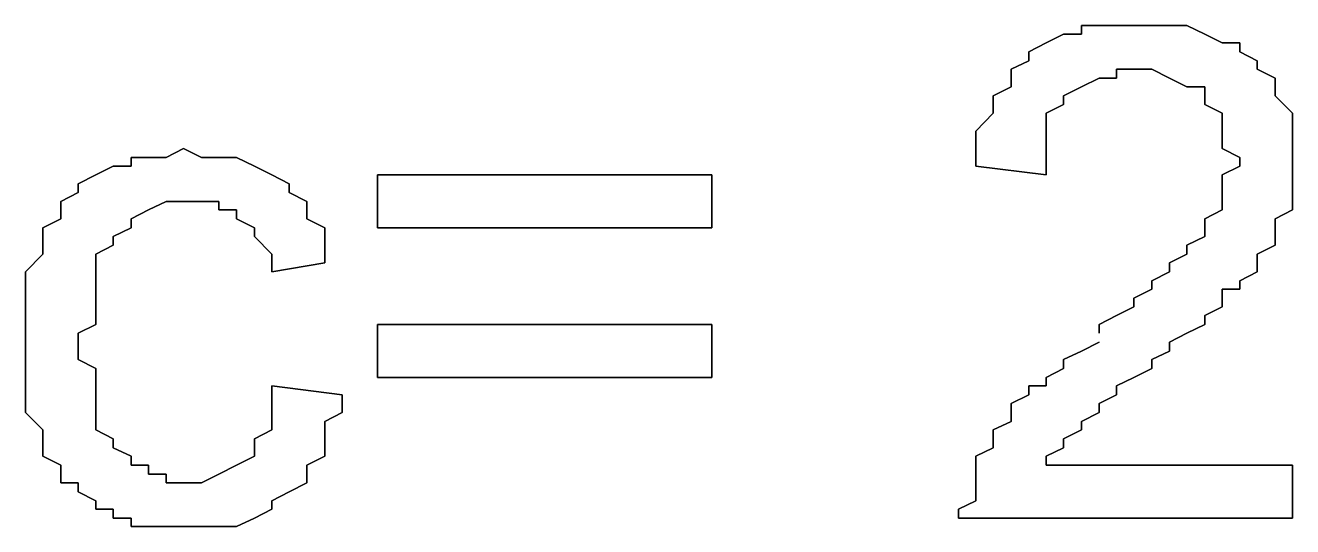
# Model space of a CAD drawing. Header units: metres. Extents: x 2.9 to 42.8, y 1.7 to 28.7.
# Drawn here: x 38.6715 to 38.9255, y 23.0135 to 23.114 of the extents above; entities that cross this region are included whole.
import ezdxf

# ---------------------------------------------------------------- set-up
doc = ezdxf.new("R2010")
doc.units = ezdxf.units.M
doc.layers.add('GRIS', color=8, linetype='Continuous')

msp = doc.modelspace()

# ---------------------------------------------------------------- linework, layer by layer
at = {"layer": 'GRIS', "lineweight": -3}
for points in [[(38.8867, 23.114), (38.8832, 23.114), (38.8867, 23.114)], [(38.8832, 23.114), (38.8832, 23.1122), (38.8832, 23.114)], [(38.8902, 23.114), (38.8867, 23.114), (38.8902, 23.114)], [(38.8937, 23.114), (38.8902, 23.114), (38.8937, 23.114)], [(38.8973, 23.114), (38.8937, 23.114), (38.8973, 23.114)], [(38.9008, 23.114), (38.8973, 23.114), (38.9008, 23.114)], [(38.9043, 23.114), (38.9008, 23.114), (38.9043, 23.114)], [(38.9079, 23.1122), (38.9043, 23.114), (38.9079, 23.1122)], [(38.8796, 23.1122), (38.8761, 23.1105), (38.8796, 23.1122)], [(38.8832, 23.1122), (38.8796, 23.1122), (38.8832, 23.1122)], [(38.9114, 23.1105), (38.9079, 23.1122), (38.9114, 23.1105)], [(38.8761, 23.1105), (38.8726, 23.1087), (38.8761, 23.1105)], [(38.9149, 23.1105), (38.9114, 23.1105), (38.9149, 23.1105)], [(38.9149, 23.1087), (38.9149, 23.1105), (38.9149, 23.1087)], [(38.8726, 23.1069), (38.8691, 23.1052), (38.8726, 23.1069)], [(38.8726, 23.1087), (38.8726, 23.1069), (38.8726, 23.1087)], [(38.9184, 23.1069), (38.9149, 23.1087), (38.9184, 23.1069)], [(38.9184, 23.1052), (38.9184, 23.1069), (38.9184, 23.1052)], [(38.8691, 23.1052), (38.8691, 23.1034), (38.8691, 23.1052)], [(38.8902, 23.1034), (38.8902, 23.1052), (38.8902, 23.1034)], [(38.8902, 23.1052), (38.8937, 23.1052), (38.8902, 23.1052)], [(38.8937, 23.1052), (38.8973, 23.1052), (38.8937, 23.1052)], [(38.8973, 23.1052), (38.9008, 23.1034), (38.8973, 23.1052)], [(38.922, 23.1034), (38.9184, 23.1052), (38.922, 23.1034)], [(38.8691, 23.1017), (38.8655, 23.0999), (38.8691, 23.1017)], [(38.8691, 23.1034), (38.8691, 23.1017), (38.8691, 23.1034)], [(38.8796, 23.0999), (38.8832, 23.1017), (38.8796, 23.0999)], [(38.8832, 23.1017), (38.8867, 23.1034), (38.8832, 23.1017)], [(38.8867, 23.1034), (38.8902, 23.1034), (38.8867, 23.1034)], [(38.9008, 23.1034), (38.9043, 23.1017), (38.9008, 23.1034)], [(38.9043, 23.1017), (38.9079, 23.1017), (38.9043, 23.1017)], [(38.9079, 23.1017), (38.9079, 23.0999), (38.9079, 23.1017)], [(38.922, 23.1017), (38.922, 23.1034), (38.922, 23.1017)], [(38.922, 23.0999), (38.922, 23.1017), (38.922, 23.0999)], [(38.8655, 23.0999), (38.8655, 23.0981), (38.8655, 23.0999)], [(38.8796, 23.0981), (38.8796, 23.0999), (38.8796, 23.0981)], [(38.9079, 23.0999), (38.9079, 23.0981), (38.9079, 23.0999)], [(38.9255, 23.0964), (38.922, 23.0999), (38.9255, 23.0964)], [(38.8655, 23.0964), (38.862, 23.0928), (38.8655, 23.0964)], [(38.8655, 23.0981), (38.8655, 23.0964), (38.8655, 23.0981)], [(38.8761, 23.0964), (38.8796, 23.0981), (38.8761, 23.0964)], [(38.8761, 23.0946), (38.8761, 23.0964), (38.8761, 23.0946)], [(38.9079, 23.0981), (38.9114, 23.0964), (38.9079, 23.0981)], [(38.9114, 23.0964), (38.9114, 23.0946), (38.9114, 23.0964)], [(38.9255, 23.0946), (38.9255, 23.0964), (38.9255, 23.0946)], [(38.8761, 23.0911), (38.8761, 23.0946), (38.8761, 23.0911)], [(38.9114, 23.0946), (38.9114, 23.0928), (38.9114, 23.0946)], [(38.9255, 23.0928), (38.9255, 23.0946), (38.9255, 23.0928)], [(38.862, 23.0928), (38.862, 23.0911), (38.862, 23.0928)], [(38.9114, 23.0928), (38.9114, 23.0893), (38.9114, 23.0928)], [(38.9255, 23.0911), (38.9255, 23.0928), (38.9255, 23.0911)], [(38.7032, 23.0893), (38.6997, 23.0875), (38.7032, 23.0893)], [(38.7068, 23.0875), (38.7032, 23.0893), (38.7068, 23.0875)], [(38.862, 23.0911), (38.862, 23.0893), (38.862, 23.0911)], [(38.862, 23.0893), (38.862, 23.0858), (38.862, 23.0893)], [(38.8761, 23.0893), (38.8761, 23.0911), (38.8761, 23.0893)], [(38.8761, 23.0875), (38.8761, 23.0893), (38.8761, 23.0875)], [(38.9114, 23.0893), (38.9149, 23.0875), (38.9114, 23.0893)], [(38.9255, 23.0875), (38.9255, 23.0911), (38.9255, 23.0875)], [(38.6962, 23.0875), (38.6927, 23.0875), (38.6962, 23.0875)], [(38.6927, 23.0875), (38.6927, 23.0858), (38.6927, 23.0875)], [(38.6997, 23.0875), (38.6962, 23.0875), (38.6997, 23.0875)], [(38.7103, 23.0875), (38.7068, 23.0875), (38.7103, 23.0875)], [(38.7138, 23.0875), (38.7103, 23.0875), (38.7138, 23.0875)], [(38.7174, 23.0858), (38.7138, 23.0875), (38.7174, 23.0858)], [(38.8761, 23.084), (38.8761, 23.0875), (38.8761, 23.084)], [(38.9149, 23.0875), (38.9149, 23.0858), (38.9149, 23.0875)], [(38.9255, 23.084), (38.9255, 23.0875), (38.9255, 23.084)], [(38.6856, 23.084), (38.6821, 23.0822), (38.6856, 23.084)], [(38.6891, 23.0858), (38.6856, 23.084), (38.6891, 23.0858)], [(38.6927, 23.0858), (38.6891, 23.0858), (38.6927, 23.0858)], [(38.7209, 23.084), (38.7174, 23.0858), (38.7209, 23.084)], [(38.7244, 23.0822), (38.7209, 23.084), (38.7244, 23.0822)], [(38.8091, 23.084), (38.7421, 23.084), (38.8091, 23.084)], [(38.7421, 23.084), (38.7421, 23.0734), (38.7421, 23.084)], [(38.8091, 23.0734), (38.8091, 23.084), (38.8091, 23.0734)], [(38.862, 23.0858), (38.8761, 23.084), (38.862, 23.0858)], [(38.9149, 23.0858), (38.9114, 23.084), (38.9149, 23.0858)], [(38.9114, 23.084), (38.9114, 23.0822), (38.9114, 23.084)], [(38.9255, 23.0822), (38.9255, 23.084), (38.9255, 23.0822)], [(38.6821, 23.0822), (38.6821, 23.0805), (38.6821, 23.0822)], [(38.7244, 23.0805), (38.7244, 23.0822), (38.7244, 23.0805)], [(38.9114, 23.0822), (38.9114, 23.0787), (38.9114, 23.0822)], [(38.9255, 23.0805), (38.9255, 23.0822), (38.9255, 23.0805)], [(38.6821, 23.0805), (38.6786, 23.0787), (38.6821, 23.0805)], [(38.6786, 23.0787), (38.6786, 23.077), (38.6786, 23.0787)], [(38.6962, 23.077), (38.6997, 23.0787), (38.6962, 23.077)], [(38.6997, 23.0787), (38.7032, 23.0787), (38.6997, 23.0787)], [(38.7032, 23.0787), (38.7068, 23.0787), (38.7032, 23.0787)], [(38.7068, 23.0787), (38.7103, 23.0787), (38.7068, 23.0787)], [(38.7103, 23.0787), (38.7103, 23.077), (38.7103, 23.0787)], [(38.7279, 23.0787), (38.7244, 23.0805), (38.7279, 23.0787)], [(38.7279, 23.077), (38.7279, 23.0787), (38.7279, 23.077)], [(38.9114, 23.0787), (38.9114, 23.077), (38.9114, 23.0787)], [(38.9255, 23.077), (38.9255, 23.0805), (38.9255, 23.077)], [(38.6786, 23.077), (38.6786, 23.0752), (38.6786, 23.077)], [(38.6927, 23.0752), (38.6962, 23.077), (38.6927, 23.0752)], [(38.7103, 23.077), (38.7138, 23.077), (38.7103, 23.077)], [(38.7138, 23.077), (38.7138, 23.0752), (38.7138, 23.077)], [(38.7279, 23.0752), (38.7279, 23.077), (38.7279, 23.0752)], [(38.9114, 23.077), (38.9079, 23.0752), (38.9114, 23.077)], [(38.922, 23.0752), (38.9255, 23.077), (38.922, 23.0752)], [(38.6786, 23.0752), (38.675, 23.0734), (38.6786, 23.0752)], [(38.675, 23.0734), (38.675, 23.0717), (38.675, 23.0734)], [(38.6891, 23.0717), (38.6927, 23.0734), (38.6891, 23.0717)], [(38.6927, 23.0734), (38.6927, 23.0752), (38.6927, 23.0734)], [(38.7138, 23.0752), (38.7174, 23.0734), (38.7138, 23.0752)], [(38.7174, 23.0734), (38.7174, 23.0717), (38.7174, 23.0734)], [(38.7315, 23.0734), (38.7279, 23.0752), (38.7315, 23.0734)], [(38.7315, 23.0717), (38.7315, 23.0734), (38.7315, 23.0717)], [(38.7421, 23.0734), (38.8091, 23.0734), (38.7421, 23.0734)], [(38.9079, 23.0752), (38.9079, 23.0734), (38.9079, 23.0752)], [(38.9079, 23.0734), (38.9079, 23.0717), (38.9079, 23.0734)], [(38.922, 23.0734), (38.922, 23.0752), (38.922, 23.0734)], [(38.922, 23.0717), (38.922, 23.0734), (38.922, 23.0717)], [(38.675, 23.0717), (38.675, 23.0699), (38.675, 23.0717)], [(38.6891, 23.0699), (38.6891, 23.0717), (38.6891, 23.0699)], [(38.7174, 23.0717), (38.7209, 23.0681), (38.7174, 23.0717)], [(38.7315, 23.0699), (38.7315, 23.0717), (38.7315, 23.0699)], [(38.9079, 23.0717), (38.9043, 23.0699), (38.9079, 23.0717)], [(38.922, 23.0699), (38.922, 23.0717), (38.922, 23.0699)], [(38.675, 23.0699), (38.675, 23.0681), (38.675, 23.0699)], [(38.6856, 23.0681), (38.6891, 23.0699), (38.6856, 23.0681)], [(38.7315, 23.0664), (38.7315, 23.0699), (38.7315, 23.0664)], [(38.9043, 23.0699), (38.9043, 23.0681), (38.9043, 23.0699)], [(38.9184, 23.0681), (38.922, 23.0699), (38.9184, 23.0681)], [(38.675, 23.0681), (38.6715, 23.0646), (38.675, 23.0681)], [(38.6856, 23.0664), (38.6856, 23.0681), (38.6856, 23.0664)], [(38.6856, 23.0646), (38.6856, 23.0664), (38.6856, 23.0646)], [(38.7209, 23.0681), (38.7209, 23.0664), (38.7209, 23.0681)], [(38.7209, 23.0664), (38.7209, 23.0646), (38.7209, 23.0664)], [(38.7209, 23.0646), (38.7315, 23.0664), (38.7209, 23.0646)], [(38.9043, 23.0681), (38.9008, 23.0664), (38.9043, 23.0681)], [(38.9008, 23.0664), (38.9008, 23.0646), (38.9008, 23.0664)], [(38.9184, 23.0646), (38.9184, 23.0681), (38.9184, 23.0646)], [(38.6715, 23.0646), (38.6715, 23.0628), (38.6715, 23.0646)], [(38.6856, 23.0628), (38.6856, 23.0646), (38.6856, 23.0628)], [(38.9008, 23.0646), (38.8973, 23.0628), (38.9008, 23.0646)], [(38.9149, 23.0628), (38.9184, 23.0646), (38.9149, 23.0628)], [(38.6715, 23.0628), (38.6715, 23.0611), (38.6715, 23.0628)], [(38.6715, 23.0611), (38.6715, 23.0576), (38.6715, 23.0611)], [(38.6856, 23.0593), (38.6856, 23.0628), (38.6856, 23.0593)], [(38.8973, 23.0611), (38.8937, 23.0593), (38.8973, 23.0611)], [(38.8973, 23.0628), (38.8973, 23.0611), (38.8973, 23.0628)], [(38.9114, 23.0593), (38.9114, 23.0611), (38.9114, 23.0593)], [(38.9114, 23.0611), (38.9149, 23.0611), (38.9114, 23.0611)], [(38.9149, 23.0611), (38.9149, 23.0628), (38.9149, 23.0611)], [(38.6856, 23.0576), (38.6856, 23.0593), (38.6856, 23.0576)], [(38.8937, 23.0593), (38.8937, 23.0576), (38.8937, 23.0593)], [(38.9114, 23.0576), (38.9114, 23.0593), (38.9114, 23.0576)], [(38.6715, 23.0576), (38.6715, 23.0558), (38.6715, 23.0576)], [(38.6715, 23.0558), (38.6715, 23.0523), (38.6715, 23.0558)], [(38.6856, 23.054), (38.6856, 23.0576), (38.6856, 23.054)], [(38.8902, 23.0558), (38.8867, 23.054), (38.8902, 23.0558)], [(38.8937, 23.0576), (38.8902, 23.0558), (38.8937, 23.0576)], [(38.9079, 23.0558), (38.9114, 23.0576), (38.9079, 23.0558)], [(38.9079, 23.054), (38.9079, 23.0558), (38.9079, 23.054)], [(38.6821, 23.0523), (38.6856, 23.054), (38.6821, 23.0523)], [(38.8091, 23.054), (38.7421, 23.054), (38.8091, 23.054)], [(38.7421, 23.054), (38.7421, 23.0434), (38.7421, 23.054)], [(38.8091, 23.0434), (38.8091, 23.054), (38.8091, 23.0434)], [(38.8867, 23.054), (38.8867, 23.0523), (38.8867, 23.054)], [(38.9043, 23.0523), (38.9079, 23.054), (38.9043, 23.0523)], [(38.6715, 23.0523), (38.6715, 23.0505), (38.6715, 23.0523)], [(38.6715, 23.0505), (38.6715, 23.0487), (38.6715, 23.0505)], [(38.6821, 23.0505), (38.6821, 23.0523), (38.6821, 23.0505)], [(38.6821, 23.047), (38.6821, 23.0505), (38.6821, 23.047)], [(38.8867, 23.0505), (38.8832, 23.0487), (38.8867, 23.0505)], [(38.9008, 23.0505), (38.9043, 23.0523), (38.9008, 23.0505)], [(38.9008, 23.0487), (38.9008, 23.0505), (38.9008, 23.0487)], [(38.6715, 23.0487), (38.6715, 23.0452), (38.6715, 23.0487)], [(38.8832, 23.0487), (38.8796, 23.047), (38.8832, 23.0487)], [(38.8973, 23.047), (38.9008, 23.0487), (38.8973, 23.047)], [(38.6856, 23.0452), (38.6821, 23.047), (38.6856, 23.0452)], [(38.8796, 23.047), (38.8796, 23.0452), (38.8796, 23.047)], [(38.8973, 23.0452), (38.8973, 23.047), (38.8973, 23.0452)], [(38.6715, 23.0452), (38.6715, 23.0434), (38.6715, 23.0452)], [(38.6715, 23.0434), (38.6715, 23.0399), (38.6715, 23.0434)], [(38.6856, 23.0417), (38.6856, 23.0452), (38.6856, 23.0417)], [(38.7421, 23.0434), (38.8091, 23.0434), (38.7421, 23.0434)], [(38.8796, 23.0452), (38.8761, 23.0434), (38.8796, 23.0452)], [(38.8761, 23.0434), (38.8761, 23.0417), (38.8761, 23.0434)], [(38.8902, 23.0417), (38.8937, 23.0434), (38.8902, 23.0417)], [(38.8937, 23.0434), (38.8973, 23.0452), (38.8937, 23.0434)], [(38.6856, 23.0399), (38.6856, 23.0417), (38.6856, 23.0399)], [(38.7209, 23.0417), (38.7209, 23.0399), (38.7209, 23.0417)], [(38.735, 23.0399), (38.7209, 23.0417), (38.735, 23.0399)], [(38.8761, 23.0417), (38.8726, 23.0417), (38.8761, 23.0417)], [(38.8726, 23.0417), (38.8726, 23.0399), (38.8726, 23.0417)], [(38.8902, 23.0399), (38.8902, 23.0417), (38.8902, 23.0399)], [(38.6715, 23.0399), (38.6715, 23.0382), (38.6715, 23.0399)], [(38.6715, 23.0382), (38.6715, 23.0364), (38.6715, 23.0382)], [(38.6856, 23.0382), (38.6856, 23.0399), (38.6856, 23.0382)], [(38.6856, 23.0346), (38.6856, 23.0382), (38.6856, 23.0346)], [(38.7209, 23.0399), (38.7209, 23.0364), (38.7209, 23.0399)], [(38.735, 23.0364), (38.735, 23.0399), (38.735, 23.0364)], [(38.8726, 23.0399), (38.8691, 23.0382), (38.8726, 23.0399)], [(38.8691, 23.0382), (38.8691, 23.0364), (38.8691, 23.0382)], [(38.8867, 23.0382), (38.8902, 23.0399), (38.8867, 23.0382)], [(38.8867, 23.0364), (38.8867, 23.0382), (38.8867, 23.0364)], [(38.6715, 23.0364), (38.675, 23.0329), (38.6715, 23.0364)], [(38.7209, 23.0364), (38.7209, 23.0346), (38.7209, 23.0364)], [(38.7315, 23.0346), (38.735, 23.0364), (38.7315, 23.0346)], [(38.8691, 23.0364), (38.8691, 23.0346), (38.8691, 23.0364)], [(38.8832, 23.0346), (38.8867, 23.0364), (38.8832, 23.0346)], [(38.675, 23.0329), (38.675, 23.0311), (38.675, 23.0329)], [(38.6856, 23.0329), (38.6856, 23.0346), (38.6856, 23.0329)], [(38.6891, 23.0311), (38.6856, 23.0329), (38.6891, 23.0311)], [(38.7209, 23.0329), (38.7174, 23.0311), (38.7209, 23.0329)], [(38.7209, 23.0346), (38.7209, 23.0329), (38.7209, 23.0346)], [(38.7315, 23.0329), (38.7315, 23.0346), (38.7315, 23.0329)], [(38.7315, 23.0293), (38.7315, 23.0329), (38.7315, 23.0293)], [(38.8691, 23.0346), (38.8655, 23.0329), (38.8691, 23.0346)], [(38.8655, 23.0329), (38.8655, 23.0311), (38.8655, 23.0329)], [(38.8796, 23.0311), (38.8832, 23.0329), (38.8796, 23.0311)], [(38.8832, 23.0329), (38.8832, 23.0346), (38.8832, 23.0329)], [(38.675, 23.0311), (38.675, 23.0293), (38.675, 23.0311)], [(38.6891, 23.0293), (38.6891, 23.0311), (38.6891, 23.0293)], [(38.7174, 23.0311), (38.7174, 23.0293), (38.7174, 23.0311)], [(38.8655, 23.0311), (38.8655, 23.0293), (38.8655, 23.0311)], [(38.8796, 23.0293), (38.8796, 23.0311), (38.8796, 23.0293)], [(38.675, 23.0293), (38.675, 23.0276), (38.675, 23.0293)], [(38.6927, 23.0276), (38.6891, 23.0293), (38.6927, 23.0276)], [(38.7174, 23.0293), (38.7174, 23.0276), (38.7174, 23.0293)], [(38.7315, 23.0276), (38.7315, 23.0293), (38.7315, 23.0276)], [(38.8655, 23.0293), (38.862, 23.0276), (38.8655, 23.0293)], [(38.8761, 23.0276), (38.8796, 23.0293), (38.8761, 23.0276)], [(38.675, 23.0276), (38.6786, 23.0258), (38.675, 23.0276)], [(38.6786, 23.0258), (38.6786, 23.024), (38.6786, 23.0258)], [(38.6927, 23.0258), (38.6927, 23.0276), (38.6927, 23.0258)], [(38.6962, 23.0258), (38.6927, 23.0258), (38.6962, 23.0258)], [(38.6962, 23.024), (38.6962, 23.0258), (38.6962, 23.024)], [(38.7138, 23.0258), (38.7103, 23.024), (38.7138, 23.0258)], [(38.7174, 23.0276), (38.7138, 23.0258), (38.7174, 23.0276)], [(38.7279, 23.0258), (38.7315, 23.0276), (38.7279, 23.0258)], [(38.7279, 23.024), (38.7279, 23.0258), (38.7279, 23.024)], [(38.862, 23.0276), (38.862, 23.0258), (38.862, 23.0276)], [(38.862, 23.0258), (38.862, 23.0223), (38.862, 23.0258)], [(38.8761, 23.0258), (38.8761, 23.0276), (38.8761, 23.0258)], [(38.9255, 23.0258), (38.8761, 23.0258), (38.9255, 23.0258)], [(38.9255, 23.0152), (38.9255, 23.0258), (38.9255, 23.0152)], [(38.6786, 23.024), (38.6786, 23.0223), (38.6786, 23.024)], [(38.6997, 23.024), (38.6962, 23.024), (38.6997, 23.024)], [(38.6997, 23.0223), (38.6997, 23.024), (38.6997, 23.0223)], [(38.7103, 23.024), (38.7068, 23.0223), (38.7103, 23.024)], [(38.7279, 23.0223), (38.7279, 23.024), (38.7279, 23.0223)], [(38.6786, 23.0223), (38.6821, 23.0223), (38.6786, 23.0223)], [(38.6821, 23.0223), (38.6821, 23.0205), (38.6821, 23.0223)], [(38.6821, 23.0205), (38.6856, 23.0187), (38.6821, 23.0205)], [(38.7032, 23.0223), (38.6997, 23.0223), (38.7032, 23.0223)], [(38.7068, 23.0223), (38.7032, 23.0223), (38.7068, 23.0223)], [(38.7209, 23.0187), (38.7244, 23.0205), (38.7209, 23.0187)], [(38.7244, 23.0205), (38.7279, 23.0223), (38.7244, 23.0205)], [(38.862, 23.0223), (38.862, 23.0187), (38.862, 23.0223)], [(38.6856, 23.0187), (38.6856, 23.017), (38.6856, 23.0187)], [(38.7209, 23.017), (38.7209, 23.0187), (38.7209, 23.017)], [(38.862, 23.0187), (38.8585, 23.017), (38.862, 23.0187)], [(38.6856, 23.017), (38.6891, 23.017), (38.6856, 23.017)], [(38.6891, 23.017), (38.6891, 23.0152), (38.6891, 23.017)], [(38.6891, 23.0152), (38.6927, 23.0152), (38.6891, 23.0152)], [(38.6927, 23.0152), (38.6927, 23.0135), (38.6927, 23.0152)], [(38.7138, 23.0135), (38.7174, 23.0152), (38.7138, 23.0135)], [(38.7174, 23.0152), (38.7209, 23.017), (38.7174, 23.0152)], [(38.8585, 23.017), (38.8585, 23.0152), (38.8585, 23.017)], [(38.8585, 23.0152), (38.9255, 23.0152), (38.8585, 23.0152)], [(38.6927, 23.0135), (38.6962, 23.0135), (38.6927, 23.0135)], [(38.6962, 23.0135), (38.6997, 23.0135), (38.6962, 23.0135)], [(38.6997, 23.0135), (38.7032, 23.0135), (38.6997, 23.0135)], [(38.7032, 23.0135), (38.7068, 23.0135), (38.7032, 23.0135)], [(38.7068, 23.0135), (38.7103, 23.0135), (38.7068, 23.0135)], [(38.7103, 23.0135), (38.7138, 23.0135), (38.7103, 23.0135)]]:
    msp.add_lwpolyline(points, dxfattribs=at)

doc.saveas('drawing.dxf')
